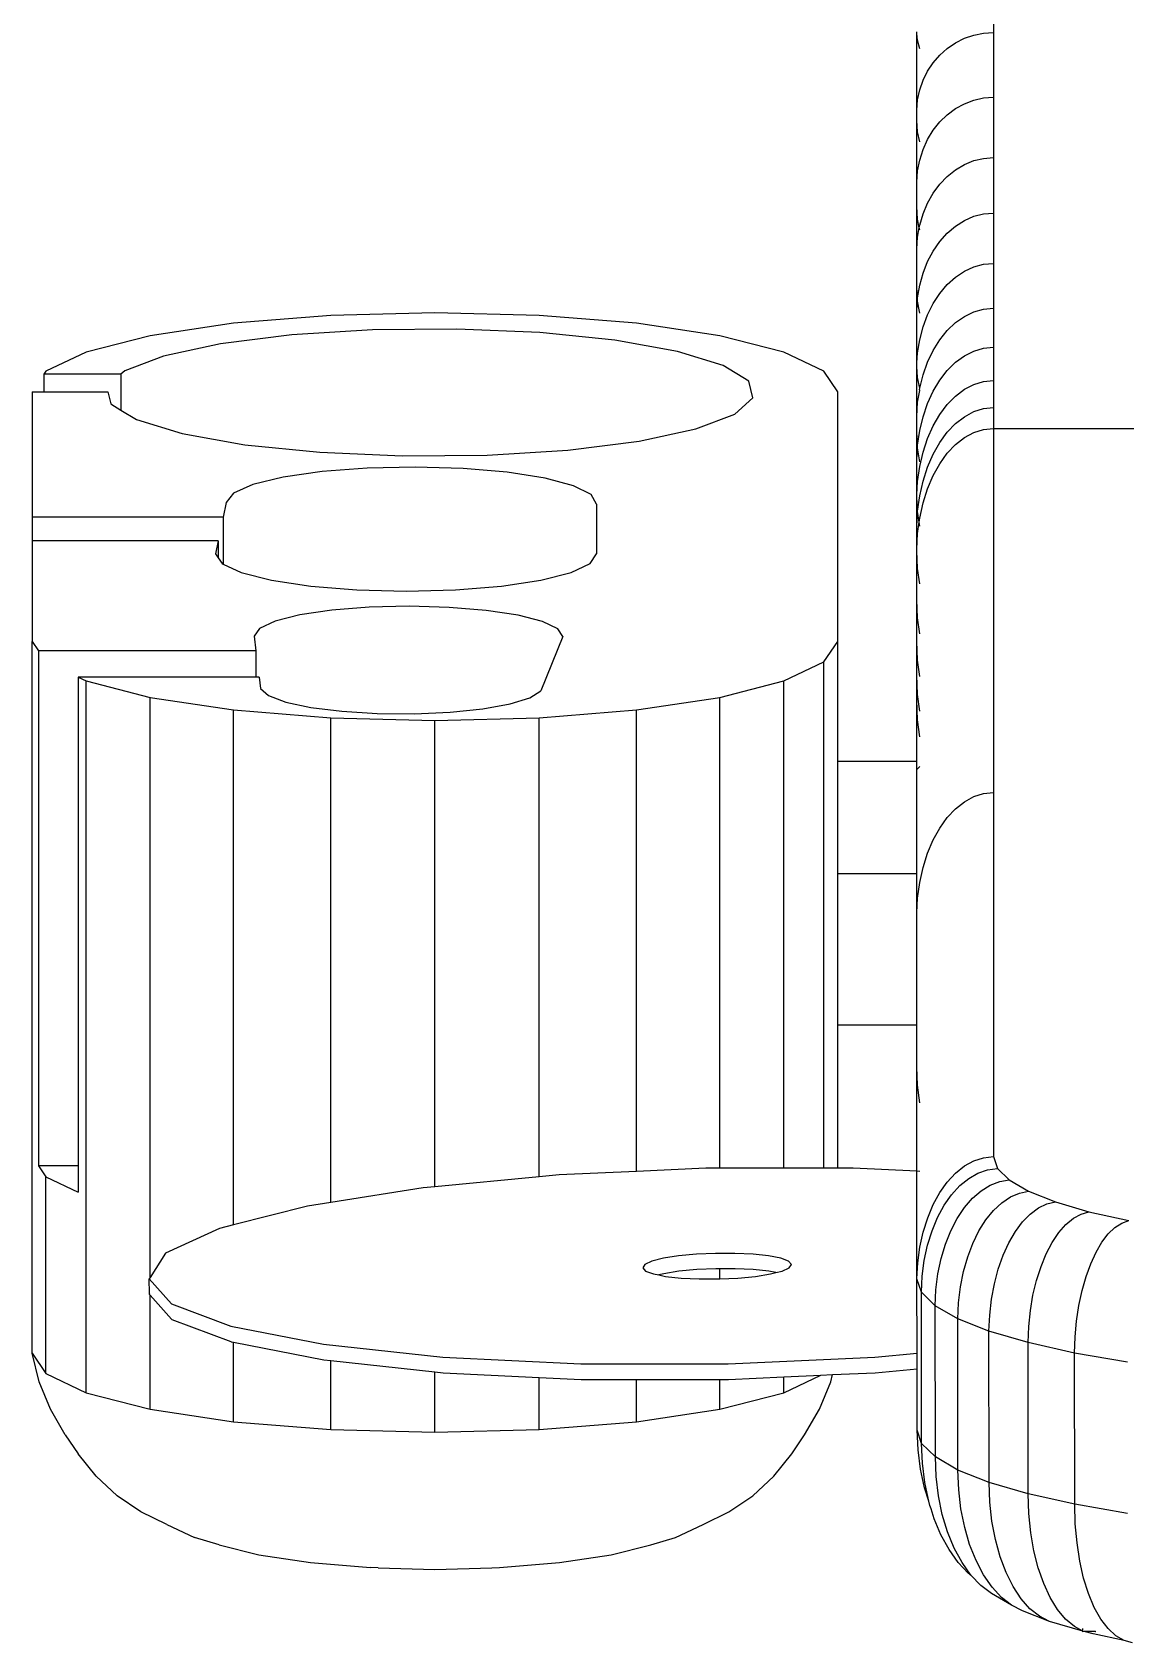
# Model space of a CAD drawing. Header units: centimetres. Extents: x 127 to 455, y 35 to 178.
# Drawn here: x 232.35 to 241.42, y 115.98 to 129.33 of the extents above; entities that cross this region are included whole.
import ezdxf

# ---------------------------------------------------------------- set-up
doc = ezdxf.new("R2010")
doc.units = ezdxf.units.CM
doc.layers.add('Edges', color=7, linetype='Continuous')

# ---------------------------------------------------------------- blocks, each defined once
blk = doc.blocks.new('Philips+Ultrasound+fr')
at = {"layer": 'Edges'}
for p, q in [((-21.244, 23.416), (-21.244, 22.846)), ((-21.88, 22.836), (-21.879, 22.85)), ((-21.88, 22.202), (-21.88, 22.836)), ((-21.873, 22.782), (-21.88, 22.836)), ((-21.407, 22.824), (-21.326, 22.84)), ((-21.326, 22.84), (-21.244, 22.846)), ((-21.244, 22.846), (-21.244, 22.309)), ((-21.856, 22.71), (-21.873, 22.782)), ((-21.69, 22.658), (-21.627, 22.713)), ((-21.627, 22.713), (-21.559, 22.76)), ((-21.559, 22.76), (-21.485, 22.797)), ((-21.485, 22.797), (-21.407, 22.824)), ((-21.791, 22.525), (-21.744, 22.595)), ((-21.744, 22.595), (-21.69, 22.658)), ((-21.856, 22.369), (-21.828, 22.449)), ((-21.828, 22.449), (-21.791, 22.525)), ((-21.873, 22.286), (-21.856, 22.369)), ((-21.407, 22.285), (-21.326, 22.303)), ((-21.326, 22.303), (-21.244, 22.309)), ((-21.244, 22.309), (-21.244, 21.809)), ((-21.88, 22.202), (-21.873, 22.286)), ((-21.88, 22.115), (-21.88, 22.202)), ((-21.69, 22.104), (-21.627, 22.164)), ((-21.627, 22.164), (-21.559, 22.215)), ((-21.559, 22.215), (-21.485, 22.255)), ((-21.485, 22.255), (-21.407, 22.285)), ((-21.873, 22.021), (-21.88, 22.115)), ((-21.88, 21.606), (-21.88, 22.115)), ((-21.791, 21.958), (-21.744, 22.035)), ((-21.744, 22.035), (-21.69, 22.104)), ((-21.856, 21.939), (-21.873, 22.021)), ((-21.828, 21.876), (-21.791, 21.958)), ((-21.873, 21.698), (-21.856, 21.788)), ((-21.856, 21.788), (-21.828, 21.876)), ((-21.485, 21.751), (-21.407, 21.783)), ((-21.407, 21.783), (-21.326, 21.802)), ((-21.326, 21.802), (-21.244, 21.809)), ((-21.244, 21.809), (-21.244, 21.349)), ((-21.88, 21.606), (-21.873, 21.698)), ((-21.69, 21.588), (-21.627, 21.653)), ((-21.627, 21.653), (-21.559, 21.708)), ((-21.559, 21.708), (-21.485, 21.751)), ((-21.88, 21.402), (-21.88, 21.606)), ((-21.791, 21.431), (-21.744, 21.513)), ((-21.744, 21.513), (-21.69, 21.588)), ((-21.873, 21.298), (-21.88, 21.402)), ((-21.88, 21.05), (-21.88, 21.402)), ((-21.828, 21.342), (-21.791, 21.431)), ((-21.86, 21.226), (-21.873, 21.298)), ((-21.873, 21.15), (-21.86, 21.226)), ((-21.86, 21.226), (-21.856, 21.248)), ((-21.856, 21.207), (-21.86, 21.226)), ((-21.856, 21.248), (-21.828, 21.342)), ((-21.627, 21.183), (-21.559, 21.241)), ((-21.559, 21.241), (-21.485, 21.288)), ((-21.485, 21.288), (-21.407, 21.322)), ((-21.407, 21.322), (-21.326, 21.342)), ((-21.326, 21.342), (-21.244, 21.349)), ((-21.244, 21.349), (-21.244, 20.932)), ((-21.88, 21.05), (-21.873, 21.15)), ((-21.744, 21.034), (-21.69, 21.113)), ((-21.69, 21.113), (-21.627, 21.183)), ((-21.88, 20.732), (-21.88, 21.05)), ((-21.791, 20.946), (-21.744, 21.034)), ((-21.856, 20.75), (-21.828, 20.851)), ((-21.828, 20.851), (-21.791, 20.946)), ((-21.559, 20.818), (-21.485, 20.867)), ((-21.485, 20.867), (-21.407, 20.903)), ((-21.407, 20.903), (-21.326, 20.925)), ((-21.326, 20.925), (-21.244, 20.932)), ((-21.244, 20.932), (-21.244, 20.56)), ((-21.88, 20.54), (-21.88, 20.732)), ((-21.873, 20.646), (-21.88, 20.732)), ((-21.873, 20.646), (-21.856, 20.75)), ((-21.69, 20.683), (-21.627, 20.756)), ((-21.627, 20.756), (-21.559, 20.818)), ((-21.88, 20.54), (-21.873, 20.618)), ((-21.874, 20.631), (-21.873, 20.646)), ((-21.873, 20.618), (-21.874, 20.631)), ((-21.856, 20.518), (-21.873, 20.618)), ((-21.791, 20.506), (-21.744, 20.599)), ((-21.744, 20.599), (-21.69, 20.683)), ((-21.326, 20.553), (-21.244, 20.56)), ((-21.244, 20.56), (-21.244, 20.236)), ((-27.544, 20.435), (-28.236, 20.331)), ((-26.739, 20.5), (-27.544, 20.435)), ((-25.875, 20.523), (-26.739, 20.5)), ((-25.011, 20.5), (-25.875, 20.523)), ((-24.205, 20.435), (-25.011, 20.5)), ((-23.514, 20.331), (-24.205, 20.435)), ((-21.88, 20.108), (-21.88, 20.54)), ((-21.828, 20.405), (-21.791, 20.506)), ((-21.627, 20.376), (-21.559, 20.441)), ((-21.559, 20.441), (-21.485, 20.492)), ((-21.485, 20.492), (-21.407, 20.53)), ((-21.407, 20.53), (-21.326, 20.553)), ((-28.236, 20.331), (-28.766, 20.195)), ((-27.061, 20.339), (-27.652, 20.265)), ((-26.393, 20.381), (-27.061, 20.339)), ((-25.692, 20.387), (-26.393, 20.381)), ((-25.006, 20.358), (-25.692, 20.387)), ((-24.383, 20.295), (-25.006, 20.358)), ((-23.864, 20.202), (-24.383, 20.295)), ((-22.983, 20.195), (-23.514, 20.331)), ((-21.873, 20.189), (-21.856, 20.299)), ((-21.856, 20.299), (-21.828, 20.405)), ((-21.744, 20.211), (-21.69, 20.299)), ((-21.69, 20.299), (-21.627, 20.376)), ((-28.766, 20.195), (-29.1, 20.037)), ((-28.124, 20.163), (-28.446, 20.041)), ((-27.652, 20.265), (-28.124, 20.163)), ((-23.485, 20.086), (-23.864, 20.202)), ((-22.65, 20.037), (-22.983, 20.195)), ((-21.88, 20.108), (-21.873, 20.189)), ((-21.791, 20.113), (-21.744, 20.211)), ((-21.559, 20.112), (-21.485, 20.165)), ((-21.485, 20.165), (-21.407, 20.204)), ((-21.407, 20.204), (-21.326, 20.228)), ((-21.326, 20.228), (-21.244, 20.236)), ((-21.244, 20.236), (-21.244, 19.961)), ((-29.1, 20.037), (-29.116, 20.013)), ((-28.446, 20.041), (-28.478, 20.013)), ((-23.272, 19.955), (-23.485, 20.086)), ((-22.536, 19.868), (-22.65, 20.037)), ((-21.879, 20.091), (-21.88, 20.108)), ((-21.88, 20.077), (-21.879, 20.091)), ((-21.88, 19.664), (-21.88, 20.077)), ((-21.873, 19.985), (-21.88, 20.077)), ((-21.828, 20.008), (-21.791, 20.113)), ((-21.69, 19.964), (-21.627, 20.044)), ((-21.627, 20.044), (-21.559, 20.112)), ((-28.478, 20.013), (-29.116, 20.013)), ((-29.116, 20.013), (-29.116, 19.868)), ((-28.478, 20.013), (-28.478, 19.716)), ((-23.239, 19.818), (-23.272, 19.955)), ((-21.856, 19.897), (-21.873, 19.985)), ((-21.857, 19.887), (-21.856, 19.897)), ((-21.856, 19.897), (-21.828, 20.008)), ((-21.744, 19.872), (-21.69, 19.964)), ((-21.485, 19.888), (-21.407, 19.928)), ((-21.407, 19.928), (-21.326, 19.953)), ((-21.326, 19.953), (-21.244, 19.961)), ((-21.244, 19.961), (-21.244, 19.736)), ((-29.214, 19.868), (-29.214, 18.827)), ((-29.214, 19.868), (-29.116, 19.868)), ((-29.116, 19.868), (-28.587, 19.868)), ((-28.587, 19.868), (-28.563, 19.769)), ((-28.563, 19.769), (-28.478, 19.716)), ((-23.389, 19.683), (-23.239, 19.818)), ((-22.536, 17.798), (-22.536, 19.868)), ((-21.88, 19.664), (-21.873, 19.781)), ((-21.873, 19.781), (-21.856, 19.878)), ((-21.856, 19.878), (-21.857, 19.887)), ((-21.828, 19.661), (-21.791, 19.771)), ((-21.791, 19.771), (-21.744, 19.872)), ((-21.69, 19.68), (-21.627, 19.762)), ((-21.627, 19.762), (-21.559, 19.832)), ((-21.559, 19.832), (-21.485, 19.888)), ((-28.478, 19.716), (-28.35, 19.638)), ((-28.35, 19.638), (-27.971, 19.522)), ((-23.711, 19.561), (-23.389, 19.683)), ((-21.88, 19.534), (-21.88, 19.664)), ((-21.856, 19.546), (-21.828, 19.661)), ((-21.744, 19.585), (-21.69, 19.68)), ((-21.559, 19.605), (-21.485, 19.661)), ((-21.485, 19.661), (-21.407, 19.703)), ((-21.407, 19.703), (-21.326, 19.728)), ((-21.326, 19.728), (-21.244, 19.736)), ((-21.244, 19.736), (-21.244, 19.564)), ((-27.971, 19.522), (-27.452, 19.429)), ((-24.183, 19.459), (-23.711, 19.561)), ((-21.88, 19.303), (-21.88, 19.534)), ((-21.873, 19.426), (-21.88, 19.534)), ((-21.873, 19.426), (-21.856, 19.546)), ((-21.791, 19.48), (-21.744, 19.585)), ((-21.69, 19.448), (-21.627, 19.533)), ((-21.627, 19.533), (-21.559, 19.605)), ((-21.485, 19.488), (-21.407, 19.53)), ((-21.407, 19.53), (-21.326, 19.556)), ((-21.326, 19.556), (-21.244, 19.564)), ((-21.244, 19.564), (-19.698, 19.564)), ((-21.244, 19.564), (-21.244, 16.546)), ((-27.452, 19.429), (-26.829, 19.366)), ((-26.829, 19.366), (-26.144, 19.337)), ((-25.443, 19.343), (-24.774, 19.385)), ((-24.774, 19.385), (-24.183, 19.459)), ((-21.88, 19.303), (-21.873, 19.402)), ((-21.874, 19.413), (-21.873, 19.426)), ((-21.873, 19.402), (-21.874, 19.413)), ((-21.856, 19.288), (-21.873, 19.402)), ((-21.856, 19.248), (-21.828, 19.367)), ((-21.828, 19.367), (-21.791, 19.48)), ((-21.744, 19.351), (-21.69, 19.448)), ((-21.69, 19.271), (-21.627, 19.358)), ((-21.627, 19.358), (-21.559, 19.43)), ((-21.559, 19.43), (-21.485, 19.488)), ((-26.437, 19.235), (-26.811, 19.207)), ((-26.039, 19.244), (-26.437, 19.235)), ((-26.144, 19.337), (-25.443, 19.343)), ((-25.642, 19.232), (-26.039, 19.244)), ((-25.275, 19.2), (-25.642, 19.232)), ((-21.88, 19.013), (-21.88, 19.303)), ((-21.873, 19.124), (-21.856, 19.248)), ((-21.828, 19.128), (-21.791, 19.244)), ((-21.791, 19.244), (-21.744, 19.351)), ((-21.744, 19.173), (-21.69, 19.271)), ((-27.384, 19.099), (-27.545, 19.027)), ((-27.134, 19.16), (-27.384, 19.099)), ((-26.811, 19.207), (-27.134, 19.16)), ((-24.962, 19.151), (-25.275, 19.2)), ((-24.725, 19.088), (-24.962, 19.151)), ((-24.579, 19.015), (-24.725, 19.088)), ((-21.88, 19.013), (-21.873, 19.124)), ((-21.856, 19.005), (-21.828, 19.128)), ((-21.791, 19.064), (-21.744, 19.173)), ((-27.545, 19.027), (-27.606, 18.949)), ((-24.535, 18.936), (-24.579, 19.015)), ((-21.88, 19.005), (-21.88, 19.013)), ((-21.88, 18.998), (-21.88, 19.005)), ((-21.88, 18.748), (-21.88, 18.998)), ((-21.873, 18.878), (-21.88, 18.998)), ((-21.873, 18.878), (-21.856, 19.005)), ((-21.828, 18.946), (-21.791, 19.064)), ((-27.631, 18.827), (-29.214, 18.827)), ((-29.214, 18.827), (-29.214, 18.633)), ((-27.606, 18.949), (-27.631, 18.827)), ((-27.631, 18.827), (-27.631, 18.44)), ((-24.535, 18.936), (-24.535, 18.525)), ((-21.88, 18.748), (-21.873, 18.874)), ((-21.873, 18.874), (-21.873, 18.878)), ((-21.86, 18.786), (-21.873, 18.874)), ((-21.86, 18.786), (-21.856, 18.821)), ((-21.856, 18.821), (-21.828, 18.946)), ((-21.88, 18.561), (-21.88, 18.748)), ((-21.88, 18.561), (-21.873, 18.692)), ((-21.873, 18.692), (-21.86, 18.786)), ((-21.856, 18.754), (-21.86, 18.786)), ((-27.671, 18.633), (-29.214, 18.633)), ((-29.214, 18.633), (-29.214, 17.798)), ((-27.671, 18.633), (-27.694, 18.525)), ((-27.671, 18.633), (-27.671, 18.491)), ((-21.88, 18.549), (-21.88, 18.561)), ((-27.694, 18.525), (-27.671, 18.491)), ((-27.671, 18.491), (-27.64, 18.444)), ((-27.64, 18.444), (-27.631, 18.44)), ((-27.631, 18.44), (-27.482, 18.37)), ((-24.746, 18.37), (-24.588, 18.444)), ((-24.588, 18.444), (-24.535, 18.525)), ((-21.88, 18.144), (-21.88, 18.549)), ((-21.873, 18.403), (-21.88, 18.549)), ((-27.482, 18.37), (-27.231, 18.306)), ((-27.231, 18.306), (-26.904, 18.256)), ((-25.324, 18.256), (-24.997, 18.306)), ((-24.997, 18.306), (-24.746, 18.37)), ((-21.856, 18.277), (-21.873, 18.403)), ((-26.904, 18.256), (-26.523, 18.225)), ((-26.523, 18.225), (-26.114, 18.215)), ((-26.114, 18.215), (-25.705, 18.225)), ((-25.705, 18.225), (-25.324, 18.256)), ((-26.729, 18.057), (-26.995, 18.018)), ((-26.419, 18.082), (-26.729, 18.057)), ((-26.088, 18.09), (-26.419, 18.082)), ((-25.757, 18.081), (-26.088, 18.09)), ((-25.449, 18.056), (-25.757, 18.081)), ((-25.185, 18.016), (-25.449, 18.056)), ((-21.88, 17.8), (-21.88, 18.144)), ((-21.873, 17.993), (-21.88, 18.144)), ((-27.329, 17.906), (-27.374, 17.841)), ((-27.2, 17.966), (-27.329, 17.906)), ((-26.995, 18.018), (-27.2, 17.966)), ((-24.983, 17.964), (-25.185, 18.016)), ((-24.856, 17.903), (-24.983, 17.964)), ((-24.814, 17.838), (-24.856, 17.903)), ((-21.856, 17.861), (-21.873, 17.993)), ((-29.214, 17.798), (-29.161, 17.72)), ((-29.214, 11.899), (-29.214, 17.798)), ((-27.374, 17.841), (-27.36, 17.72)), ((-24.814, 17.838), (-24.997, 17.389)), ((-22.65, 17.629), (-22.536, 17.798)), ((-22.536, 16.803), (-22.536, 17.798)), ((-21.88, 17.52), (-21.88, 17.8)), ((-21.873, 17.644), (-21.88, 17.8)), ((-29.161, 17.72), (-29.161, 13.452)), ((-27.36, 17.72), (-29.161, 17.72)), ((-27.36, 17.72), (-27.36, 17.502)), ((-22.983, 17.471), (-22.65, 17.629)), ((-22.65, 13.432), (-22.65, 17.629)), ((-21.856, 17.508), (-21.873, 17.644)), ((-28.833, 17.502), (-28.766, 17.471)), ((-27.36, 17.502), (-28.833, 17.502)), ((-28.833, 17.502), (-28.833, 13.452)), ((-27.333, 17.502), (-27.36, 17.502)), ((-27.333, 17.502), (-27.321, 17.408)), ((-21.88, 17.313), (-21.88, 17.52)), ((-21.873, 17.36), (-21.88, 17.52)), ((-28.766, 17.471), (-28.236, 17.335)), ((-28.766, 11.572), (-28.766, 17.471)), ((-27.321, 17.408), (-27.254, 17.349)), ((-25.088, 17.332), (-24.997, 17.389)), ((-23.514, 17.335), (-22.983, 17.471)), ((-22.983, 13.432), (-22.983, 17.471)), ((-21.856, 17.22), (-21.873, 17.36)), ((-28.236, 17.335), (-27.544, 17.231)), ((-28.236, 12.527), (-28.236, 17.335)), ((-27.544, 17.231), (-26.739, 17.166)), ((-27.544, 12.964), (-27.544, 17.231)), ((-27.254, 17.349), (-27.112, 17.296)), ((-27.112, 17.296), (-26.905, 17.252)), ((-26.905, 17.252), (-26.646, 17.22)), ((-26.646, 17.22), (-26.353, 17.202)), ((-25.748, 17.212), (-25.477, 17.24)), ((-25.477, 17.24), (-25.252, 17.281)), ((-25.252, 17.281), (-25.088, 17.332)), ((-25.011, 17.166), (-24.205, 17.231)), ((-24.205, 17.231), (-23.514, 17.335)), ((-24.205, 13.406), (-24.205, 17.231)), ((-23.514, 13.432), (-23.514, 17.335)), ((-21.873, 17.15), (-21.88, 17.313)), ((-21.88, 16.803), (-21.88, 17.313)), ((-26.739, 13.149), (-26.739, 17.166)), ((-26.739, 17.166), (-25.875, 17.143)), ((-26.353, 17.202), (-26.047, 17.199)), ((-26.047, 17.199), (-25.748, 17.212)), ((-25.875, 17.143), (-25.011, 17.166)), ((-25.875, 13.279), (-25.875, 17.143)), ((-25.011, 13.361), (-25.011, 17.166)), ((-21.856, 17.009), (-21.873, 17.15)), ((-21.88, 16.803), (-22.536, 16.803)), ((-22.536, 15.872), (-22.536, 16.803)), ((-21.88, 15.872), (-21.88, 16.803)), ((-21.856, 16.761), (-21.88, 16.738)), ((-21.559, 16.412), (-21.485, 16.47)), ((-21.485, 16.47), (-21.407, 16.512)), ((-21.407, 16.512), (-21.326, 16.538)), ((-21.326, 16.538), (-21.244, 16.546)), ((-21.244, 16.546), (-21.244, 13.529)), ((-21.69, 16.252), (-21.627, 16.339)), ((-21.627, 16.339), (-21.559, 16.412)), ((-21.791, 16.044), (-21.744, 16.153)), ((-21.744, 16.153), (-21.69, 16.252)), ((-21.828, 15.925), (-21.791, 16.044)), ((-21.856, 15.8), (-21.828, 15.925)), ((-21.88, 15.872), (-22.536, 15.872)), ((-22.536, 14.618), (-22.536, 15.872)), ((-21.88, 15.549), (-21.88, 15.872)), ((-21.873, 15.671), (-21.856, 15.8)), ((-21.88, 15.549), (-21.873, 15.671)), ((-21.88, 14.618), (-21.88, 15.549)), ((-21.88, 14.618), (-22.536, 14.618)), ((-22.536, 13.432), (-22.536, 14.618)), ((-21.88, 14.285), (-21.88, 14.618)), ((-21.879, 14.271), (-21.88, 14.285)), ((-21.873, 14.121), (-21.879, 14.271)), ((-21.879, 13.407), (-21.879, 14.271)), ((-21.855, 13.974), (-21.873, 14.121)), ((-21.485, 13.451), (-21.407, 13.493)), ((-21.407, 13.493), (-21.326, 13.52)), ((-21.326, 13.52), (-21.244, 13.529)), ((-21.244, 13.529), (-21.211, 13.431)), ((-28.833, 13.452), (-29.161, 13.452)), ((-29.161, 13.452), (-29.1, 13.361)), ((-29.1, 13.361), (-28.833, 13.235)), ((-29.1, 11.73), (-29.1, 13.361)), ((-28.833, 13.452), (-28.833, 13.235)), ((-25.011, 13.361), (-25.875, 13.279)), ((-24.844, 13.377), (-25.011, 13.361)), ((-24.205, 13.406), (-24.844, 13.377)), ((-23.629, 13.432), (-24.205, 13.406)), ((-23.514, 13.432), (-23.629, 13.432)), ((-22.983, 13.432), (-23.514, 13.432)), ((-22.65, 13.432), (-22.983, 13.432)), ((-22.536, 13.432), (-22.65, 13.432)), ((-22.407, 13.432), (-22.536, 13.432)), ((-21.879, 13.407), (-22.407, 13.432)), ((-21.855, 13.406), (-21.879, 13.407)), ((-21.879, 12.516), (-21.879, 13.407)), ((-21.627, 13.318), (-21.559, 13.392)), ((-21.559, 13.392), (-21.485, 13.451)), ((-21.45, 13.348), (-21.373, 13.392)), ((-21.373, 13.392), (-21.293, 13.42)), ((-21.293, 13.42), (-21.211, 13.431)), ((-21.211, 13.431), (-21.114, 13.335)), ((-25.971, 13.27), (-26.739, 13.149)), ((-25.875, 13.279), (-25.971, 13.27)), ((-21.744, 13.132), (-21.689, 13.231)), ((-21.689, 13.231), (-21.627, 13.318)), ((-21.592, 13.213), (-21.524, 13.288)), ((-21.524, 13.288), (-21.45, 13.348)), ((-21.418, 13.184), (-21.346, 13.246)), ((-21.346, 13.246), (-21.271, 13.292)), ((-21.271, 13.292), (-21.193, 13.322)), ((-21.193, 13.322), (-21.114, 13.335)), ((-21.114, 13.335), (-20.953, 13.242)), ((-21.103, 13.195), (-21.029, 13.227)), ((-21.029, 13.227), (-20.953, 13.242)), ((-20.953, 13.242), (-20.731, 13.153)), ((-26.931, 13.119), (-27.544, 12.964)), ((-26.739, 13.149), (-26.931, 13.119)), ((-21.79, 13.022), (-21.744, 13.132)), ((-21.708, 13.024), (-21.654, 13.125)), ((-21.654, 13.125), (-21.592, 13.213)), ((-21.545, 13.017), (-21.484, 13.107)), ((-21.484, 13.107), (-21.418, 13.184)), ((-21.307, 13.005), (-21.244, 13.083)), ((-21.244, 13.083), (-21.175, 13.147)), ((-21.175, 13.147), (-21.103, 13.195)), ((-20.94, 13.053), (-20.872, 13.103)), ((-20.872, 13.103), (-20.802, 13.137)), ((-20.802, 13.137), (-20.731, 13.153)), ((-20.731, 13.153), (-20.453, 13.072)), ((-27.544, 12.964), (-27.66, 12.934)), ((-21.827, 12.903), (-21.79, 13.022)), ((-21.754, 12.913), (-21.708, 13.024)), ((-21.597, 12.915), (-21.545, 13.017)), ((-21.365, 12.913), (-21.307, 13.005)), ((-21.063, 12.908), (-21.004, 12.988)), ((-21.004, 12.988), (-20.94, 13.053)), ((-20.703, 12.899), (-20.644, 12.966)), ((-20.644, 12.966), (-20.582, 13.018)), ((-20.582, 13.018), (-20.518, 13.053)), ((-20.518, 13.053), (-20.453, 13.072)), ((-20.453, 13.072), (-20.123, 12.998)), ((-20.238, 12.941), (-20.181, 12.978)), ((-20.181, 12.978), (-20.123, 12.998)), ((-27.66, 12.934), (-28.108, 12.728)), ((-21.855, 12.778), (-21.827, 12.903)), ((-21.791, 12.794), (-21.754, 12.913)), ((-21.642, 12.803), (-21.597, 12.915)), ((-21.415, 12.81), (-21.365, 12.913)), ((-21.165, 12.711), (-21.117, 12.815)), ((-21.117, 12.815), (-21.063, 12.908)), ((-20.807, 12.724), (-20.757, 12.818)), ((-20.757, 12.818), (-20.703, 12.899)), ((-20.394, 12.737), (-20.345, 12.819)), ((-20.345, 12.819), (-20.293, 12.888)), ((-20.293, 12.888), (-20.238, 12.941)), ((-28.108, 12.728), (-28.236, 12.527)), ((-23.98, 12.687), (-24.076, 12.662)), ((-23.855, 12.706), (-23.98, 12.687)), ((-23.707, 12.72), (-23.855, 12.706)), ((-23.548, 12.727), (-23.707, 12.72)), ((-23.388, 12.727), (-23.548, 12.727)), ((-23.238, 12.72), (-23.388, 12.727)), ((-23.109, 12.706), (-23.238, 12.72)), ((-23.008, 12.687), (-23.109, 12.706)), ((-22.944, 12.662), (-23.008, 12.687)), ((-21.872, 12.648), (-21.855, 12.778)), ((-21.818, 12.668), (-21.791, 12.794)), ((-21.705, 12.557), (-21.678, 12.683)), ((-21.678, 12.683), (-21.642, 12.803)), ((-21.493, 12.576), (-21.458, 12.697)), ((-21.458, 12.697), (-21.415, 12.81)), ((-21.205, 12.596), (-21.165, 12.711)), ((-20.85, 12.618), (-20.807, 12.724)), ((-20.438, 12.641), (-20.394, 12.737)), ((-24.134, 12.635), (-24.152, 12.607)), ((-24.152, 12.607), (-24.128, 12.58)), ((-24.076, 12.662), (-24.134, 12.635)), ((-24.128, 12.58), (-24.063, 12.556)), ((-24.063, 12.556), (-24.02, 12.548)), ((-23.978, 12.558), (-24.02, 12.548)), ((-24.02, 12.548), (-23.963, 12.536)), ((-23.852, 12.578), (-23.978, 12.558)), ((-23.705, 12.592), (-23.852, 12.578)), ((-23.546, 12.599), (-23.705, 12.592)), ((-23.514, 12.599), (-23.546, 12.599)), ((-23.514, 12.516), (-23.514, 12.599)), ((-23.386, 12.599), (-23.514, 12.599)), ((-23.236, 12.592), (-23.386, 12.599)), ((-23.106, 12.578), (-23.236, 12.592)), ((-23.217, 12.536), (-23.092, 12.556)), ((-23.049, 12.567), (-23.106, 12.578)), ((-23.092, 12.556), (-23.049, 12.567)), ((-23.049, 12.567), (-22.996, 12.58)), ((-22.996, 12.58), (-22.938, 12.607)), ((-22.92, 12.635), (-22.944, 12.662)), ((-22.938, 12.607), (-22.92, 12.635)), ((-21.879, 12.516), (-21.872, 12.648)), ((-21.835, 12.538), (-21.818, 12.668)), ((-21.721, 12.426), (-21.705, 12.557)), ((-21.518, 12.449), (-21.493, 12.576)), ((-21.237, 12.474), (-21.205, 12.596)), ((-20.887, 12.503), (-20.85, 12.618)), ((-20.477, 12.535), (-20.438, 12.641)), ((-28.236, 12.527), (-28.244, 12.515)), ((-28.244, 12.515), (-28.059, 12.308)), ((-28.241, 12.393), (-28.244, 12.515)), ((-23.963, 12.536), (-23.833, 12.522)), ((-23.833, 12.522), (-23.684, 12.515)), ((-23.684, 12.515), (-23.524, 12.515)), ((-23.524, 12.515), (-23.514, 12.516)), ((-23.514, 12.516), (-23.365, 12.522)), ((-23.365, 12.522), (-23.217, 12.536)), ((-21.842, 12.405), (-21.879, 12.516)), ((-21.878, 11.899), (-21.879, 12.516)), ((-21.842, 12.405), (-21.835, 12.538)), ((-21.728, 12.293), (-21.721, 12.426)), ((-21.534, 12.318), (-21.518, 12.449)), ((-21.261, 12.346), (-21.237, 12.474)), ((-20.917, 12.38), (-20.887, 12.503)), ((-20.536, 12.295), (-20.51, 12.419)), ((-20.51, 12.419), (-20.477, 12.535)), ((-28.241, 12.393), (-28.244, 12.388)), ((-28.244, 12.388), (-28.241, 12.387)), ((-28.241, 12.387), (-28.241, 12.393)), ((-28.241, 12.387), (-28.236, 12.38)), ((-28.236, 11.436), (-28.236, 12.38)), ((-28.236, 12.38), (-28.06, 12.182)), ((-28.059, 12.308), (-27.567, 12.123)), ((-21.728, 12.293), (-21.842, 12.405)), ((-21.84, 11.152), (-21.842, 12.405)), ((-21.54, 12.185), (-21.728, 12.293)), ((-21.726, 11.04), (-21.728, 12.293)), ((-21.54, 12.185), (-21.534, 12.318)), ((-21.276, 12.215), (-21.261, 12.346)), ((-20.938, 12.252), (-20.917, 12.38)), ((-20.555, 12.166), (-20.536, 12.295)), ((-28.06, 12.182), (-28.057, 12.18)), ((-28.057, 12.18), (-27.567, 11.997)), ((-21.282, 12.082), (-21.54, 12.185)), ((-21.539, 10.931), (-21.54, 12.185)), ((-21.282, 12.082), (-21.276, 12.215)), ((-20.952, 12.12), (-20.938, 12.252)), ((-20.567, 12.034), (-20.555, 12.166)), ((-27.567, 12.123), (-26.799, 11.973)), ((-20.957, 11.987), (-21.282, 12.082)), ((-21.28, 10.829), (-21.282, 12.082)), ((-20.957, 11.987), (-20.952, 12.12)), ((-20.572, 11.901), (-20.567, 12.034)), ((-29.214, 11.899), (-29.1, 11.73)), ((-29.155, 11.662), (-29.214, 11.899)), ((-27.567, 11.997), (-27.564, 11.995)), ((-27.564, 11.995), (-27.544, 11.992)), ((-27.544, 11.332), (-27.544, 11.992)), ((-27.544, 11.992), (-26.797, 11.844)), ((-26.799, 11.973), (-25.809, 11.866)), ((-22.228, 11.866), (-21.878, 11.899)), ((-21.878, 11.771), (-21.878, 11.899)), ((-20.572, 11.901), (-20.957, 11.987)), ((-20.956, 10.734), (-20.957, 11.987)), ((-20.133, 11.825), (-20.572, 11.901)), ((-20.571, 10.647), (-20.572, 11.901)), ((-26.797, 11.844), (-26.739, 11.838)), ((-26.739, 11.267), (-26.739, 11.838)), ((-26.739, 11.838), (-25.875, 11.745)), ((-25.809, 11.866), (-24.665, 11.811)), ((-24.665, 11.811), (-23.443, 11.811)), ((-23.443, 11.811), (-22.228, 11.866)), ((-22.225, 11.738), (-21.878, 11.771)), ((-21.877, 11.262), (-21.878, 11.771)), ((-29.063, 11.436), (-29.155, 11.662)), ((-29.1, 11.73), (-28.766, 11.572)), ((-25.875, 11.244), (-25.875, 11.745)), ((-25.875, 11.745), (-25.807, 11.738)), ((-25.807, 11.738), (-25.011, 11.699)), ((-25.011, 11.267), (-25.011, 11.699)), ((-25.011, 11.699), (-24.662, 11.682)), ((-24.662, 11.682), (-24.205, 11.682)), ((-24.205, 11.332), (-24.205, 11.682)), ((-24.205, 11.682), (-23.514, 11.682)), ((-23.514, 11.436), (-23.514, 11.682)), ((-23.514, 11.682), (-23.44, 11.682)), ((-23.44, 11.682), (-22.983, 11.703)), ((-22.983, 11.572), (-22.676, 11.717)), ((-22.983, 11.703), (-22.676, 11.717)), ((-22.983, 11.572), (-22.983, 11.703)), ((-22.686, 11.436), (-22.594, 11.662)), ((-22.676, 11.717), (-22.58, 11.722)), ((-22.594, 11.662), (-22.58, 11.722)), ((-22.58, 11.722), (-22.225, 11.738)), ((-28.766, 11.572), (-28.236, 11.436)), ((-23.514, 11.436), (-22.983, 11.572)), ((-28.94, 11.224), (-29.063, 11.436)), ((-28.236, 11.436), (-27.544, 11.332)), ((-24.205, 11.332), (-23.514, 11.436)), ((-22.81, 11.224), (-22.686, 11.436)), ((-28.94, 11.224), (-28.833, 11.066)), ((-27.544, 11.332), (-26.739, 11.267)), ((-26.739, 11.267), (-25.875, 11.244)), ((-25.875, 11.244), (-25.011, 11.267)), ((-25.011, 11.267), (-24.205, 11.332)), ((-22.917, 11.066), (-22.81, 11.224)), ((-21.84, 11.152), (-21.877, 11.262)), ((-21.87, 11.099), (-21.877, 11.262)), ((-21.85, 10.938), (-21.87, 11.099)), ((-21.726, 11.04), (-21.84, 11.152)), ((-21.833, 10.989), (-21.84, 11.152)), ((-28.684, 10.88), (-28.833, 11.066)), ((-23.066, 10.88), (-22.917, 11.066)), ((-21.814, 10.828), (-21.833, 10.989)), ((-21.539, 10.931), (-21.726, 11.04)), ((-21.72, 10.877), (-21.726, 11.04)), ((-28.509, 10.718), (-28.684, 10.88)), ((-23.24, 10.718), (-23.066, 10.88)), ((-21.817, 10.783), (-21.85, 10.938)), ((-21.781, 10.674), (-21.814, 10.828)), ((-21.7, 10.717), (-21.72, 10.877)), ((-21.28, 10.829), (-21.539, 10.931)), ((-21.532, 10.768), (-21.539, 10.931)), ((-20.956, 10.734), (-21.28, 10.829)), ((-21.274, 10.666), (-21.28, 10.829)), ((-28.313, 10.585), (-28.509, 10.718)), ((-23.437, 10.585), (-23.24, 10.718)), ((-21.781, 10.674), (-21.817, 10.783)), ((-21.669, 10.563), (-21.7, 10.717)), ((-21.514, 10.609), (-21.532, 10.768)), ((-20.571, 10.647), (-20.956, 10.734)), ((-20.951, 10.571), (-20.956, 10.734)), ((-28.098, 10.481), (-28.313, 10.585)), ((-23.652, 10.481), (-23.437, 10.585)), ((-21.772, 10.636), (-21.781, 10.674)), ((-21.761, 10.61), (-21.772, 10.636)), ((-21.736, 10.528), (-21.761, 10.61)), ((-21.625, 10.419), (-21.669, 10.563)), ((-21.483, 10.456), (-21.514, 10.609)), ((-21.257, 10.507), (-21.274, 10.666)), ((-20.935, 10.412), (-20.951, 10.571)), ((-20.132, 10.572), (-20.571, 10.647)), ((-20.566, 10.485), (-20.571, 10.647)), ((-28.098, 10.481), (-27.868, 10.372)), ((-23.881, 10.372), (-23.652, 10.481)), ((-21.68, 10.393), (-21.736, 10.528)), ((-21.57, 10.285), (-21.625, 10.419)), ((-21.442, 10.313), (-21.483, 10.456)), ((-21.229, 10.355), (-21.257, 10.507)), ((-20.909, 10.261), (-20.935, 10.412)), ((-20.552, 10.327), (-20.566, 10.485)), ((-27.663, 10.312), (-27.868, 10.372)), ((-27.663, 10.312), (-27.335, 10.228)), ((-24.415, 10.228), (-24.086, 10.312)), ((-24.086, 10.312), (-23.881, 10.372)), ((-21.613, 10.272), (-21.68, 10.393)), ((-21.505, 10.165), (-21.57, 10.285)), ((-21.389, 10.181), (-21.442, 10.313)), ((-21.189, 10.212), (-21.229, 10.355)), ((-20.529, 10.176), (-20.552, 10.327)), ((-27.335, 10.228), (-26.907, 10.164)), ((-26.907, 10.164), (-26.409, 10.123)), ((-25.34, 10.123), (-24.842, 10.164)), ((-24.842, 10.164), (-24.415, 10.228)), ((-21.537, 10.166), (-21.613, 10.272)), ((-21.453, 10.077), (-21.537, 10.166)), ((-21.431, 10.061), (-21.505, 10.165)), ((-21.327, 10.063), (-21.389, 10.181)), ((-21.14, 10.082), (-21.189, 10.212)), ((-20.873, 10.12), (-20.909, 10.261)), ((-20.497, 10.035), (-20.529, 10.176)), ((-26.345, 10.12), (-26.409, 10.123)), ((-26.345, 10.12), (-25.875, 10.107)), ((-25.875, 10.107), (-25.404, 10.12)), ((-25.404, 10.12), (-25.34, 10.123)), ((-21.431, 10.061), (-21.453, 10.077)), ((-21.349, 9.975), (-21.431, 10.061)), ((-21.256, 9.96), (-21.327, 10.063)), ((-21.082, 9.965), (-21.14, 10.082)), ((-20.828, 9.99), (-20.873, 10.12)), ((-20.457, 9.907), (-20.497, 10.035)), ((-21.261, 9.907), (-21.349, 9.975)), ((-21.094, 9.81), (-21.261, 9.907)), ((-21.178, 9.876), (-21.256, 9.96)), ((-21.016, 9.865), (-21.082, 9.965)), ((-20.774, 9.875), (-20.828, 9.99)), ((-20.409, 9.793), (-20.457, 9.907)), ((-21.094, 9.81), (-21.178, 9.876)), ((-21.005, 9.765), (-21.094, 9.81)), ((-20.942, 9.782), (-21.016, 9.865)), ((-20.78, 9.675), (-21.005, 9.765)), ((-20.863, 9.719), (-20.942, 9.782)), ((-20.714, 9.776), (-20.774, 9.875)), ((-20.646, 9.695), (-20.714, 9.776)), ((-20.355, 9.696), (-20.409, 9.793)), ((-20.78, 9.675), (-20.863, 9.719)), ((-20.504, 9.596), (-20.78, 9.675)), ((-20.574, 9.634), (-20.646, 9.695)), ((-20.504, 9.596), (-20.574, 9.634)), ((-20.504, 9.596), (-20.504, 9.618)), ((-20.295, 9.617), (-20.355, 9.696)), ((-20.231, 9.557), (-20.295, 9.617)), ((-20.504, 9.591), (-20.504, 9.596)), ((-20.493, 9.592), (-20.504, 9.591)), ((-20.4, 9.593), (-20.493, 9.592)), ((-20.418, 9.573), (-20.493, 9.592)), ((-20.162, 9.518), (-20.418, 9.573)), ((-20.4, 9.593), (-20.396, 9.592)), ((-20.162, 9.518), (-20.231, 9.557)), ((-20.092, 9.5), (-20.162, 9.518))]:
    blk.add_line(p, q, dxfattribs=at)

msp = doc.modelspace()

# ---------------------------------------------------------------- block references
msp.add_blockref('Philips+Ultrasound+fr', (261.567, 106.483))

doc.saveas('drawing.dxf')
